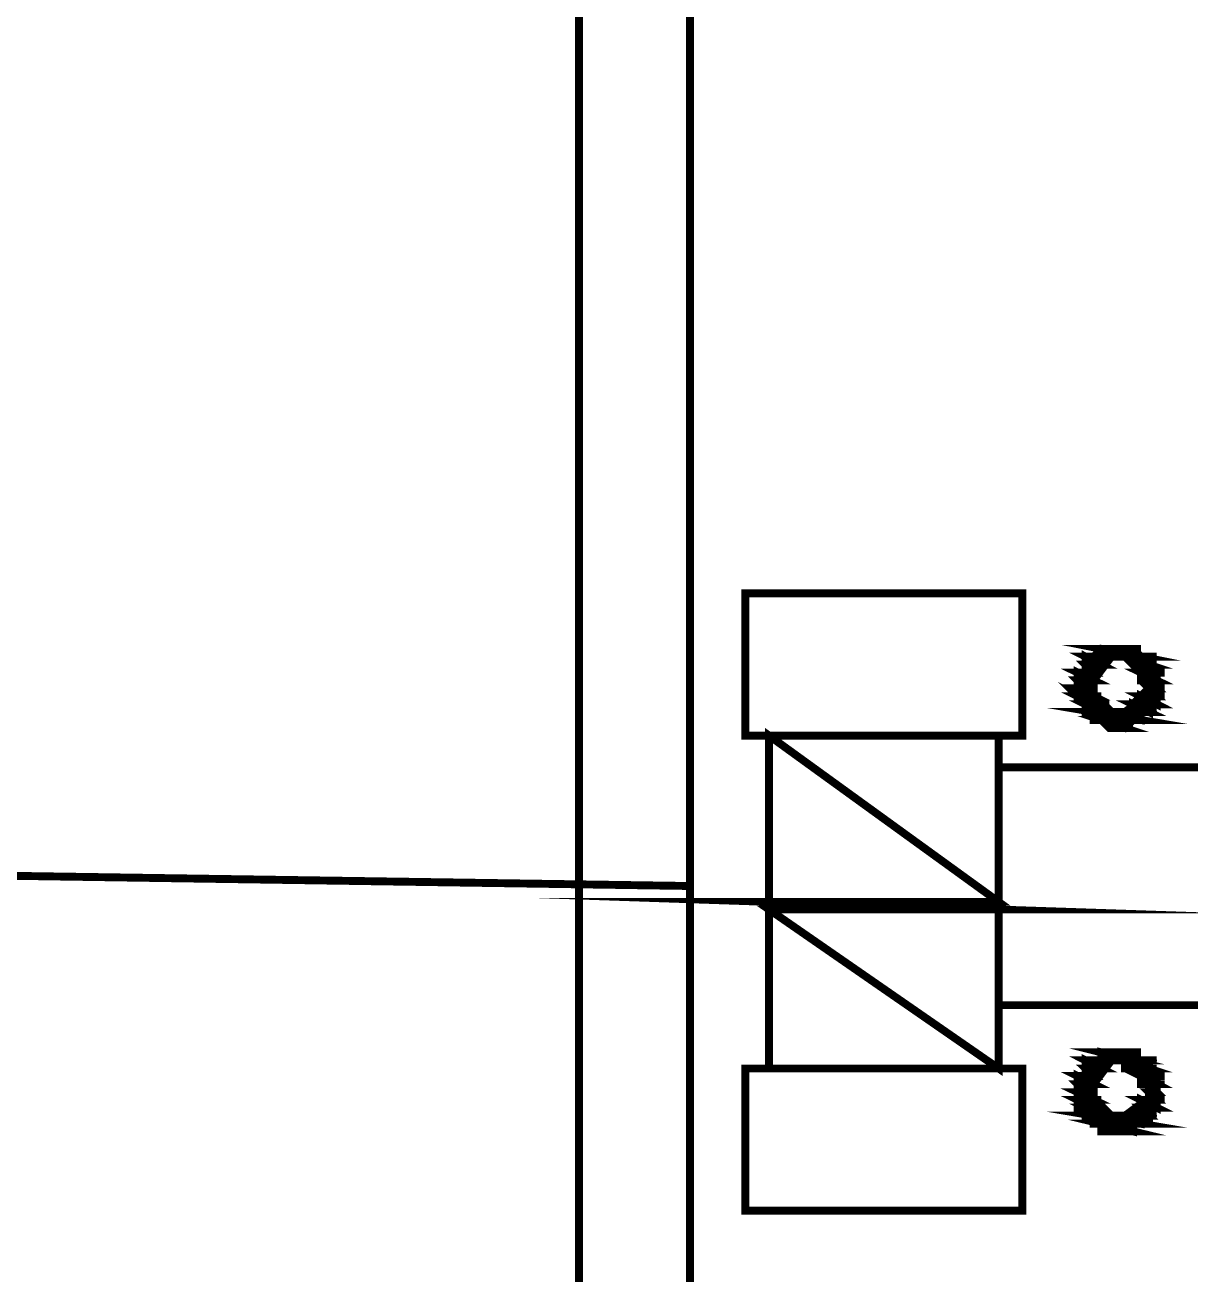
# Model space of a CAD drawing. Header units: metres. Extents: x -593 to 248, y 430 to 1024.
# Drawn here: x -453.6 to -447.36, y 810.69 to 817.38 of the extents above; entities that cross this region are included whole.
import ezdxf

# ---------------------------------------------------------------- set-up
doc = ezdxf.new("R2010")
doc.units = ezdxf.units.M
doc.header["$MEASUREMENT"] = 0
doc.layers.add('C00-00-00-BLACK', color=7, linetype='Continuous')
doc.layers.add('CFF-00-00', color=1, linetype='Continuous')

msp = doc.modelspace()

# ---------------------------------------------------------------- linework, layer by layer
at = {"layer": 'C00-00-00-BLACK', "const_width": 0.0423}
for points in [[(-450.6326, 822.2611), (-450.6326, 803.2291)], [(-450.0376, 822.2611), (-450.0376, 813.6561)], [(-450.0376, 813.7831), (-450.0376, 803.2291)], [(-449.6146, 813.5721), (-449.6146, 811.7901)], [(-448.3846, 813.5721), (-448.3846, 811.7901)], [(-447.1116, 813.4031), (-448.3846, 813.4031), (-448.3846, 812.1291), (-447.1116, 812.1291)]]:
    msp.add_lwpolyline(points, dxfattribs=at)
for points in [[(-449.7416, 813.5721), (-448.2576, 813.5721), (-448.2576, 814.3341), (-449.7416, 814.3341), (-449.7416, 813.5721)], [(-447.8346, 814.0371), (-447.6226, 813.9951), (-447.8756, 813.9951), (-447.8346, 814.0371)], [(-447.6646, 814.0371), (-447.8346, 814.0371), (-447.6226, 813.9951), (-447.6646, 814.0371)], [(-447.7916, 813.9951), (-447.9186, 813.9951), (-447.8346, 813.9521), (-447.7916, 813.9951)], [(-447.5376, 813.8261), (-447.5376, 813.8791), (-447.6966, 814.0371), (-447.7486, 814.0371), (-447.7916, 814.0371), (-447.9186, 813.8791), (-447.9186, 813.8261), (-447.9186, 813.7841), (-447.7916, 813.6561), (-447.7486, 813.6561), (-447.6966, 813.6561), (-447.5376, 813.7841), (-447.5376, 813.8261)], [(-447.9186, 813.9951), (-447.8346, 813.9521), (-447.9186, 813.9521), (-447.9186, 813.9951)], [(-447.8756, 813.9951), (-447.7916, 813.9951), (-447.9186, 813.9951), (-447.8756, 813.9951)], [(-447.9186, 813.9521), (-447.8756, 813.9101), (-447.9186, 813.9101), (-447.9186, 813.9521)], [(-447.8756, 813.9951), (-447.6226, 813.9951), (-447.5796, 813.9951), (-447.8756, 813.9951)], [(-447.6226, 813.9951), (-447.5796, 813.9951), (-447.8756, 813.9951), (-447.6226, 813.9951)], [(-447.8756, 813.9951), (-447.6226, 813.9951), (-447.5796, 813.9951), (-447.8756, 813.9951)], [(-447.6226, 813.9951), (-447.5796, 813.9951), (-447.8756, 813.9951), (-447.6226, 813.9951)], [(-447.7916, 813.9951), (-447.7486, 813.9951), (-447.8756, 813.9951), (-447.7916, 813.9951)], [(-447.7916, 813.9951), (-447.8756, 813.9951), (-447.7486, 813.9951), (-447.7916, 813.9951)], [(-447.7916, 813.9951), (-447.8756, 813.9951), (-447.7916, 813.9951)], [(-447.5796, 813.8261), (-447.5796, 813.8681), (-447.7076, 813.9951), (-447.7486, 813.9951), (-447.7806, 813.9951), (-447.8756, 813.8681), (-447.8756, 813.8261), (-447.8756, 813.7941), (-447.7806, 813.6991), (-447.7486, 813.6991), (-447.7076, 813.6991), (-447.5796, 813.7941), (-447.5796, 813.8261)], [(-447.7916, 814.0371), (-447.6646, 814.0371), (-447.8346, 814.0371), (-447.7916, 814.0371)], [(-447.8346, 814.0371), (-447.6646, 814.0371), (-447.6226, 814.0371), (-447.8346, 814.0371)], [(-447.6646, 814.0371), (-447.6226, 814.0371), (-447.8346, 814.0371), (-447.6646, 814.0371)], [(-447.8346, 814.0371), (-447.6646, 814.0371), (-447.6226, 814.0371), (-447.8346, 814.0371)], [(-447.6646, 814.0371), (-447.6226, 814.0371), (-447.8346, 814.0371), (-447.6646, 814.0371)], [(-447.5796, 813.9951), (-447.7076, 813.9951), (-447.5796, 813.9521), (-447.5796, 813.9951)], [(-447.7486, 814.0371), (-447.7076, 814.0371), (-447.7916, 814.0371), (-447.7486, 814.0371)], [(-447.7916, 814.0371), (-447.7076, 814.0371), (-447.6646, 814.0371), (-447.7916, 814.0371)], [(-447.7076, 814.0371), (-447.6646, 814.0371), (-447.7916, 814.0371), (-447.7076, 814.0371)], [(-447.7076, 814.0371), (-447.7916, 814.0371), (-447.6646, 814.0371), (-447.7076, 814.0371)], [(-447.7076, 813.9951), (-447.5796, 813.9521), (-447.6646, 813.9521), (-447.7076, 813.9951)], [(-447.6226, 813.9951), (-447.7486, 813.9951), (-447.6226, 813.9951)], [(-447.7486, 813.9951), (-447.6226, 813.9951), (-447.7076, 813.9951), (-447.7486, 813.9951)], [(-447.5796, 813.9951), (-447.5376, 813.9951), (-447.7076, 813.9951), (-447.5796, 813.9951)], [(-447.5796, 813.9951), (-447.7076, 813.9951), (-447.6226, 813.9951), (-447.5796, 813.9951)], [(-447.7076, 813.9951), (-447.5796, 813.9951), (-447.5376, 813.9951), (-447.7076, 813.9951)], [(-447.5796, 813.9951), (-447.5376, 813.9951), (-447.7076, 813.9951), (-447.5796, 813.9951)], [(-447.6226, 813.9521), (-447.5796, 813.9101), (-447.6226, 813.9101), (-447.6226, 813.9521)], [(-447.8756, 813.9101), (-447.9616, 813.9101), (-447.8756, 813.8681), (-447.8756, 813.9101)], [(-447.9616, 813.9101), (-447.8756, 813.8681), (-447.9616, 813.8681), (-447.9616, 813.9101)], [(-447.9186, 813.9101), (-447.8756, 813.9101), (-447.9616, 813.9101), (-447.9186, 813.9101)], [(-447.9616, 813.9101), (-447.8756, 813.9101), (-447.8346, 813.9101), (-447.9616, 813.9101)], [(-447.8756, 813.9101), (-447.8346, 813.9101), (-447.9616, 813.9101), (-447.8756, 813.9101)], [(-447.8756, 813.9521), (-447.9186, 813.9521), (-447.8756, 813.9101), (-447.8756, 813.9521)], [(-447.9186, 813.9521), (-447.8346, 813.9521), (-447.7916, 813.9521), (-447.9186, 813.9521)], [(-447.8346, 813.9521), (-447.7916, 813.9521), (-447.9186, 813.9521), (-447.8346, 813.9521)], [(-447.9186, 813.9521), (-447.8346, 813.9521), (-447.7916, 813.9521), (-447.9186, 813.9521)], [(-447.8346, 813.9521), (-447.7916, 813.9521), (-447.9186, 813.9521), (-447.8346, 813.9521)], [(-447.8756, 813.9521), (-447.8346, 813.9521), (-447.9186, 813.9521), (-447.8756, 813.9521)], [(-447.8756, 813.9521), (-447.9186, 813.9521), (-447.8346, 813.9521), (-447.8756, 813.9521)], [(-447.8756, 813.9101), (-447.9186, 813.9101), (-447.8756, 813.9101)], [(-447.5376, 813.9101), (-447.6226, 813.9101), (-447.5376, 813.8681), (-447.5376, 813.9101)], [(-447.6646, 813.9521), (-447.5796, 813.9521), (-447.5376, 813.9521), (-447.6646, 813.9521)], [(-447.5796, 813.9521), (-447.5376, 813.9521), (-447.6646, 813.9521), (-447.5796, 813.9521)], [(-447.5796, 813.9521), (-447.6646, 813.9521), (-447.5796, 813.9521)], [(-447.6646, 813.9521), (-447.5796, 813.9521), (-447.6226, 813.9521), (-447.6646, 813.9521)], [(-447.5796, 813.9521), (-447.6226, 813.9521), (-447.5796, 813.9101), (-447.5796, 813.9521)], [(-447.6226, 813.9101), (-447.5376, 813.8681), (-447.6226, 813.8681), (-447.6226, 813.9101)], [(-447.5376, 813.9101), (-447.4956, 813.9101), (-447.6226, 813.9101), (-447.5376, 813.9101)], [(-447.5376, 813.9101), (-447.6226, 813.9101), (-447.5796, 813.9101), (-447.5376, 813.9101)], [(-447.6226, 813.9101), (-447.5376, 813.9101), (-447.4956, 813.9101), (-447.6226, 813.9101)], [(-447.5376, 813.9101), (-447.4956, 813.9101), (-447.6226, 813.9101), (-447.5376, 813.9101)], [(-447.9616, 813.7831), (-447.8756, 813.7401), (-447.9186, 813.7401), (-447.9616, 813.7831)], [(-447.9186, 813.8261), (-447.9616, 813.8261), (-447.8756, 813.7831), (-447.9186, 813.8261)], [(-447.9186, 813.8681), (-447.9616, 813.8681), (-447.9186, 813.8261), (-447.9186, 813.8681)], [(-447.9616, 813.8681), (-447.9186, 813.8261), (-447.9616, 813.8261), (-447.9616, 813.8681)], [(-447.9186, 813.8681), (-447.8756, 813.8681), (-447.9616, 813.8681), (-447.9186, 813.8681)], [(-447.9186, 813.8681), (-447.9616, 813.8681), (-447.8756, 813.8681), (-447.9186, 813.8681)], [(-447.9616, 813.8681), (-447.9186, 813.8681), (-447.8756, 813.8681), (-447.9616, 813.8681)], [(-447.9186, 813.8681), (-447.8756, 813.8681), (-447.9616, 813.8681), (-447.9186, 813.8681)], [(-447.9616, 813.8261), (-447.8756, 813.7831), (-447.9616, 813.7831), (-447.9616, 813.8261)], [(-447.5376, 813.8681), (-447.6226, 813.8681), (-447.5376, 813.8681)], [(-447.6226, 813.8681), (-447.5376, 813.8681), (-447.5796, 813.8681), (-447.6226, 813.8681)], [(-447.5376, 813.8681), (-447.5796, 813.8681), (-447.5376, 813.8261), (-447.5376, 813.8681)], [(-447.5796, 813.8681), (-447.5376, 813.8261), (-447.5796, 813.8261), (-447.5796, 813.8681)], [(-447.8756, 813.7831), (-447.9616, 813.7831), (-447.8756, 813.7401), (-447.8756, 813.7831)], [(-447.9616, 813.8261), (-447.9186, 813.8261), (-447.8756, 813.8261), (-447.9616, 813.8261)], [(-447.9186, 813.8261), (-447.8756, 813.8261), (-447.9616, 813.8261), (-447.9186, 813.8261)], [(-447.9616, 813.7831), (-447.8756, 813.7831), (-447.8346, 813.7831), (-447.9616, 813.7831)], [(-447.8756, 813.7831), (-447.8346, 813.7831), (-447.9616, 813.7831), (-447.8756, 813.7831)], [(-447.9616, 813.7831), (-447.8756, 813.7831), (-447.8346, 813.7831), (-447.9616, 813.7831)], [(-447.8756, 813.7831), (-447.8346, 813.7831), (-447.9616, 813.7831), (-447.8756, 813.7831)], [(-447.5376, 813.7831), (-447.6226, 813.7831), (-447.5376, 813.7401), (-447.5376, 813.7831)], [(-447.5796, 813.8261), (-447.5376, 813.7831), (-447.6226, 813.7831), (-447.5796, 813.8261)], [(-447.6226, 813.7831), (-447.5376, 813.7401), (-447.6226, 813.7401), (-447.6226, 813.7831)], [(-447.6226, 813.7831), (-447.5376, 813.7831), (-447.4956, 813.7831), (-447.6226, 813.7831)], [(-447.5376, 813.7831), (-447.4956, 813.7831), (-447.6226, 813.7831), (-447.5376, 813.7831)], [(-447.5376, 813.8261), (-447.5796, 813.8261), (-447.5376, 813.7831), (-447.5376, 813.8261)], [(-447.5796, 813.8261), (-447.5376, 813.8261), (-447.4956, 813.8261), (-447.5796, 813.8261)], [(-447.5376, 813.8261), (-447.4956, 813.8261), (-447.5796, 813.8261), (-447.5376, 813.8261)], [(-447.8346, 813.7401), (-447.9186, 813.7401), (-447.8346, 813.6991), (-447.8346, 813.7401)], [(-447.9186, 813.7401), (-447.8346, 813.6991), (-447.9186, 813.6991), (-447.9186, 813.7401)], [(-447.9186, 813.7401), (-447.8756, 813.7401), (-447.8346, 813.7401), (-447.9186, 813.7401)], [(-447.8756, 813.7401), (-447.8346, 813.7401), (-447.9186, 813.7401), (-447.8756, 813.7401)], [(-447.8346, 813.7401), (-447.7916, 813.7401), (-447.9186, 813.7401), (-447.8346, 813.7401)], [(-447.8346, 813.7401), (-447.9186, 813.7401), (-447.8756, 813.7401), (-447.8346, 813.7401)], [(-447.5796, 813.7401), (-447.6646, 813.7401), (-447.5796, 813.6991), (-447.5796, 813.7401)], [(-447.6646, 813.7401), (-447.5796, 813.6991), (-447.6646, 813.6991), (-447.6646, 813.7401)], [(-447.6226, 813.7401), (-447.5796, 813.7401), (-447.6646, 813.7401), (-447.6226, 813.7401)], [(-447.5796, 813.7401), (-447.5376, 813.7401), (-447.6226, 813.7401), (-447.5796, 813.7401)], [(-447.5796, 813.7401), (-447.6226, 813.7401), (-447.5376, 813.7401), (-447.5796, 813.7401)], [(-447.6226, 813.7401), (-447.5796, 813.7401), (-447.5376, 813.7401), (-447.6226, 813.7401)], [(-447.5796, 813.7401), (-447.5376, 813.7401), (-447.6226, 813.7401), (-447.5796, 813.7401)], [(-447.5796, 813.7401), (-447.6226, 813.7401), (-447.5796, 813.7401)], [(-447.6226, 813.6991), (-447.8756, 813.6991), (-447.6226, 813.6561), (-447.6226, 813.6991)], [(-447.6646, 813.6561), (-447.8346, 813.6561), (-447.7076, 813.6131), (-447.6646, 813.6561)], [(-447.9186, 813.6991), (-447.8346, 813.6991), (-447.7916, 813.6991), (-447.9186, 813.6991)], [(-447.8346, 813.6991), (-447.7916, 813.6991), (-447.9186, 813.6991), (-447.8346, 813.6991)], [(-447.7916, 813.6991), (-447.7486, 813.6991), (-447.9186, 813.6991), (-447.7916, 813.6991)], [(-447.7916, 813.6991), (-447.9186, 813.6991), (-447.8346, 813.6991), (-447.7916, 813.6991)], [(-447.7916, 813.6991), (-447.9186, 813.6991), (-447.7916, 813.6991)], [(-447.9186, 813.6991), (-447.7916, 813.6991), (-447.8756, 813.6991), (-447.9186, 813.6991)], [(-447.8346, 813.6561), (-447.7076, 813.6131), (-447.7916, 813.6131), (-447.8346, 813.6561)], [(-447.8756, 813.6991), (-447.6226, 813.6561), (-447.8756, 813.6561), (-447.8756, 813.6991)], [(-447.7486, 813.6991), (-447.7076, 813.6991), (-447.8756, 813.6991), (-447.7486, 813.6991)], [(-447.7486, 813.6991), (-447.8756, 813.6991), (-447.7916, 813.6991), (-447.7486, 813.6991)], [(-447.8756, 813.6991), (-447.6226, 813.6991), (-447.5796, 813.6991), (-447.8756, 813.6991)], [(-447.6226, 813.6991), (-447.5796, 813.6991), (-447.8756, 813.6991), (-447.6226, 813.6991)], [(-447.6226, 813.6561), (-447.8756, 813.6561), (-447.6646, 813.6561), (-447.6226, 813.6561)], [(-447.8756, 813.6561), (-447.6646, 813.6561), (-447.8346, 813.6561), (-447.8756, 813.6561)], [(-447.8346, 813.6561), (-447.6646, 813.6561), (-447.6226, 813.6561), (-447.8346, 813.6561)], [(-447.6646, 813.6561), (-447.6226, 813.6561), (-447.8346, 813.6561), (-447.6646, 813.6561)], [(-447.8346, 813.6561), (-447.6646, 813.6561), (-447.6226, 813.6561), (-447.8346, 813.6561)], [(-447.6646, 813.6561), (-447.6226, 813.6561), (-447.8346, 813.6561), (-447.6646, 813.6561)], [(-447.7076, 813.6991), (-447.6226, 813.6991), (-447.7486, 813.6991), (-447.7076, 813.6991)], [(-447.7486, 813.6991), (-447.6226, 813.6991), (-447.5796, 813.6991), (-447.7486, 813.6991)], [(-447.6226, 813.6991), (-447.5796, 813.6991), (-447.7486, 813.6991), (-447.6226, 813.6991)], [(-447.6646, 813.6991), (-447.5796, 813.6991), (-447.7076, 813.6991), (-447.6646, 813.6991)], [(-447.7076, 813.6991), (-447.5796, 813.6991), (-447.5376, 813.6991), (-447.7076, 813.6991)], [(-447.5796, 813.6991), (-447.5376, 813.6991), (-447.7076, 813.6991), (-447.5796, 813.6991)], [(-447.6226, 813.6991), (-447.5796, 813.6991), (-447.7076, 813.6991), (-447.6226, 813.6991)], [(-447.6226, 813.6991), (-447.7076, 813.6991), (-447.5796, 813.6991), (-447.6226, 813.6991)], [(-447.6226, 813.6991), (-447.7076, 813.6991), (-447.6226, 813.6991)], [(-447.5796, 813.6991), (-447.6646, 813.6991), (-447.5796, 813.6991)], [(-448.3846, 813.5721), (-449.6146, 813.5721), (-448.3846, 812.6821), (-448.3846, 813.5721)], [(-449.6146, 813.5721), (-448.3846, 812.6821), (-449.6146, 812.6821), (-449.6146, 813.5721)], [(-447.7076, 813.6131), (-447.7916, 813.6131), (-447.7486, 813.6131), (-447.7076, 813.6131)], [(-447.7916, 813.6131), (-447.7076, 813.6131), (-447.6646, 813.6131), (-447.7916, 813.6131)], [(-447.7076, 813.6131), (-447.6646, 813.6131), (-447.7916, 813.6131), (-447.7076, 813.6131)], [(-448.3846, 812.6821), (-449.6146, 812.6821), (-448.3846, 812.6411), (-448.3846, 812.6821)], [(-448.3846, 812.6411), (-449.6146, 812.6411), (-448.3846, 811.7901), (-448.3846, 812.6411)], [(-449.6146, 812.6821), (-448.3846, 812.6411), (-449.6146, 812.6411), (-449.6146, 812.6821)], [(-449.6146, 812.6411), (-448.3846, 811.7901), (-449.6146, 811.7901), (-449.6146, 812.6411)], [(-447.7916, 811.8331), (-447.9186, 811.8331), (-447.8346, 811.7901), (-447.7916, 811.8331)], [(-447.6646, 811.8761), (-447.8346, 811.8761), (-447.6646, 811.8331), (-447.6646, 811.8761)], [(-447.5376, 811.6631), (-447.5376, 811.7171), (-447.6966, 811.8761), (-447.7486, 811.8761), (-447.7916, 811.8761), (-447.9186, 811.7171), (-447.9186, 811.6631), (-447.9186, 811.6221), (-447.7916, 811.4941), (-447.7486, 811.4941), (-447.6966, 811.4941), (-447.5376, 811.6221), (-447.5376, 811.6631)], [(-447.9186, 811.8331), (-447.8346, 811.7901), (-447.9186, 811.7901), (-447.9186, 811.8331)], [(-447.8756, 811.8331), (-447.7916, 811.8331), (-447.9186, 811.8331), (-447.8756, 811.8331)], [(-447.8346, 811.8331), (-447.6226, 811.8331), (-447.8756, 811.8331), (-447.8346, 811.8331)], [(-447.8756, 811.8331), (-447.6226, 811.8331), (-447.5796, 811.8331), (-447.8756, 811.8331)], [(-447.6226, 811.8331), (-447.5796, 811.8331), (-447.8756, 811.8331), (-447.6226, 811.8331)], [(-447.8756, 811.8331), (-447.6226, 811.8331), (-447.5796, 811.8331), (-447.8756, 811.8331)], [(-447.6226, 811.8331), (-447.5796, 811.8331), (-447.8756, 811.8331), (-447.6226, 811.8331)], [(-447.7916, 811.8331), (-447.7486, 811.8331), (-447.8756, 811.8331), (-447.7916, 811.8331)], [(-447.7916, 811.8331), (-447.8756, 811.8331), (-447.7486, 811.8331), (-447.7916, 811.8331)], [(-447.7916, 811.8331), (-447.8756, 811.8331), (-447.7916, 811.8331)], [(-447.5796, 811.6631), (-447.5796, 811.7061), (-447.7076, 811.8331), (-447.7486, 811.8331), (-447.7806, 811.8331), (-447.8756, 811.7061), (-447.8756, 811.6631), (-447.8756, 811.6321), (-447.7806, 811.5371), (-447.7486, 811.5371), (-447.7076, 811.5371), (-447.5796, 811.6321), (-447.5796, 811.6631)], [(-447.8346, 811.8761), (-447.6646, 811.8331), (-447.8346, 811.8331), (-447.8346, 811.8761)], [(-447.7916, 811.8761), (-447.6646, 811.8761), (-447.8346, 811.8761), (-447.7916, 811.8761)], [(-447.8346, 811.8761), (-447.6646, 811.8761), (-447.6226, 811.8761), (-447.8346, 811.8761)], [(-447.6646, 811.8761), (-447.6226, 811.8761), (-447.8346, 811.8761), (-447.6646, 811.8761)], [(-447.6646, 811.8331), (-447.8346, 811.8331), (-447.6226, 811.8331), (-447.6646, 811.8331)], [(-447.5796, 811.8331), (-447.7076, 811.8331), (-447.5796, 811.7901), (-447.5796, 811.8331)], [(-447.7486, 811.8761), (-447.7076, 811.8761), (-447.7916, 811.8761), (-447.7486, 811.8761)], [(-447.7916, 811.8761), (-447.7076, 811.8761), (-447.6646, 811.8761), (-447.7916, 811.8761)], [(-447.7076, 811.8761), (-447.6646, 811.8761), (-447.7916, 811.8761), (-447.7076, 811.8761)], [(-447.7076, 811.8761), (-447.7916, 811.8761), (-447.6646, 811.8761), (-447.7076, 811.8761)], [(-447.6226, 811.8331), (-447.7486, 811.8331), (-447.6226, 811.8331)], [(-447.7486, 811.8331), (-447.6226, 811.8331), (-447.7076, 811.8331), (-447.7486, 811.8331)], [(-447.7076, 811.8331), (-447.5796, 811.7901), (-447.7076, 811.7901), (-447.7076, 811.8331)], [(-447.5796, 811.8331), (-447.5376, 811.8331), (-447.7076, 811.8331), (-447.5796, 811.8331)], [(-447.5796, 811.8331), (-447.7076, 811.8331), (-447.6226, 811.8331), (-447.5796, 811.8331)], [(-449.7416, 811.0281), (-448.2576, 811.0281), (-448.2576, 811.7901), (-449.7416, 811.7901), (-449.7416, 811.0281)], [(-447.8346, 811.7901), (-447.9186, 811.7901), (-447.8756, 811.7491), (-447.8346, 811.7901)], [(-447.9186, 811.7901), (-447.8756, 811.7491), (-447.9186, 811.7491), (-447.9186, 811.7901)], [(-447.9186, 811.7901), (-447.8346, 811.7901), (-447.7916, 811.7901), (-447.9186, 811.7901)], [(-447.8346, 811.7901), (-447.7916, 811.7901), (-447.9186, 811.7901), (-447.8346, 811.7901)], [(-447.9186, 811.7901), (-447.8346, 811.7901), (-447.7916, 811.7901), (-447.9186, 811.7901)], [(-447.8346, 811.7901), (-447.7916, 811.7901), (-447.9186, 811.7901), (-447.8346, 811.7901)], [(-447.5796, 811.7901), (-447.7076, 811.7901), (-447.5796, 811.7901)], [(-447.7076, 811.7901), (-447.5796, 811.7901), (-447.6646, 811.7901), (-447.7076, 811.7901)], [(-447.6646, 811.7901), (-447.5796, 811.7901), (-447.5376, 811.7901), (-447.6646, 811.7901)], [(-447.5796, 811.7901), (-447.5376, 811.7901), (-447.6646, 811.7901), (-447.5796, 811.7901)], [(-447.5796, 811.7901), (-447.6646, 811.7901), (-447.5796, 811.7901)], [(-447.6646, 811.7901), (-447.5796, 811.7901), (-447.6226, 811.7901), (-447.6646, 811.7901)], [(-447.5796, 811.7901), (-447.6226, 811.7901), (-447.5796, 811.7491), (-447.5796, 811.7901)], [(-447.6226, 811.7901), (-447.5796, 811.7491), (-447.6226, 811.7491), (-447.6226, 811.7901)], [(-447.8756, 811.7491), (-447.9616, 811.7491), (-447.8756, 811.7061), (-447.8756, 811.7491)], [(-447.9186, 811.7061), (-447.9616, 811.7061), (-447.9186, 811.6631), (-447.9186, 811.7061)], [(-447.9616, 811.7491), (-447.8756, 811.7061), (-447.9616, 811.7061), (-447.9616, 811.7491)], [(-447.9186, 811.7491), (-447.8756, 811.7491), (-447.9616, 811.7491), (-447.9186, 811.7491)], [(-447.9616, 811.7491), (-447.8756, 811.7491), (-447.8346, 811.7491), (-447.9616, 811.7491)], [(-447.8756, 811.7491), (-447.8346, 811.7491), (-447.9616, 811.7491), (-447.8756, 811.7491)], [(-447.9616, 811.7061), (-447.9186, 811.6631), (-447.9616, 811.6631), (-447.9616, 811.7061)], [(-447.9186, 811.7061), (-447.8756, 811.7061), (-447.9616, 811.7061), (-447.9186, 811.7061)], [(-447.9186, 811.7061), (-447.9616, 811.7061), (-447.8756, 811.7061), (-447.9186, 811.7061)], [(-447.9186, 811.7491), (-447.8756, 811.7491), (-447.8346, 811.7491), (-447.9186, 811.7491)], [(-447.8756, 811.7491), (-447.8346, 811.7491), (-447.9186, 811.7491), (-447.8756, 811.7491)], [(-447.8756, 811.7491), (-447.9186, 811.7491), (-447.8756, 811.7491)], [(-447.5376, 811.7491), (-447.6226, 811.7491), (-447.5376, 811.7061), (-447.5376, 811.7491)], [(-447.6226, 811.7491), (-447.5376, 811.7061), (-447.6226, 811.7061), (-447.6226, 811.7491)], [(-447.5376, 811.7491), (-447.4956, 811.7491), (-447.6226, 811.7491), (-447.5376, 811.7491)], [(-447.5376, 811.7491), (-447.6226, 811.7491), (-447.5796, 811.7491), (-447.5376, 811.7491)], [(-447.6226, 811.7061), (-447.5376, 811.7061), (-447.4956, 811.7061), (-447.6226, 811.7061)], [(-447.5376, 811.7061), (-447.4956, 811.7061), (-447.6226, 811.7061), (-447.5376, 811.7061)], [(-447.5376, 811.7061), (-447.6226, 811.7061), (-447.5376, 811.7061)], [(-447.6226, 811.7061), (-447.5376, 811.7061), (-447.5796, 811.7061), (-447.6226, 811.7061)], [(-447.5376, 811.7061), (-447.5796, 811.7061), (-447.5376, 811.6631), (-447.5376, 811.7061)], [(-447.5796, 811.7061), (-447.5376, 811.6631), (-447.5796, 811.6631), (-447.5796, 811.7061)], [(-447.9186, 811.6631), (-447.9616, 811.6631), (-447.8756, 811.6221), (-447.9186, 811.6631)], [(-447.9616, 811.6631), (-447.8756, 811.6221), (-447.9616, 811.6221), (-447.9616, 811.6631)], [(-447.9616, 811.6631), (-447.9186, 811.6631), (-447.8756, 811.6631), (-447.9616, 811.6631)], [(-447.9186, 811.6631), (-447.8756, 811.6631), (-447.9616, 811.6631), (-447.9186, 811.6631)], [(-447.9616, 811.6631), (-447.9186, 811.6631), (-447.8756, 811.6631), (-447.9616, 811.6631)], [(-447.9186, 811.6631), (-447.8756, 811.6631), (-447.9616, 811.6631), (-447.9186, 811.6631)], [(-447.9616, 811.6221), (-447.8756, 811.5801), (-447.9616, 811.5801), (-447.9616, 811.6221)], [(-447.6226, 811.6221), (-447.5376, 811.5801), (-447.6226, 811.5801), (-447.6226, 811.6221)], [(-447.5376, 811.6631), (-447.5796, 811.6631), (-447.5376, 811.6221), (-447.5376, 811.6631)], [(-447.5796, 811.6631), (-447.5376, 811.6221), (-447.5796, 811.6221), (-447.5796, 811.6631)], [(-447.8756, 811.6221), (-447.9616, 811.6221), (-447.8756, 811.5801), (-447.8756, 811.6221)], [(-447.8756, 811.5801), (-447.9186, 811.5801), (-447.8346, 811.5371), (-447.8756, 811.5801)], [(-447.9616, 811.6221), (-447.8756, 811.6221), (-447.8346, 811.6221), (-447.9616, 811.6221)], [(-447.8756, 811.6221), (-447.8346, 811.6221), (-447.9616, 811.6221), (-447.8756, 811.6221)], [(-447.8756, 811.5801), (-447.9616, 811.5801), (-447.8756, 811.5801)], [(-447.9616, 811.5801), (-447.8756, 811.5801), (-447.9186, 811.5801), (-447.9616, 811.5801)], [(-447.9186, 811.5801), (-447.8346, 811.5371), (-447.9186, 811.5371), (-447.9186, 811.5801)], [(-447.9186, 811.5801), (-447.8756, 811.5801), (-447.8346, 811.5801), (-447.9186, 811.5801)], [(-447.8756, 811.5801), (-447.8346, 811.5801), (-447.9186, 811.5801), (-447.8756, 811.5801)], [(-447.6226, 811.5801), (-447.5796, 811.5371), (-447.6646, 811.5371), (-447.6226, 811.5801)], [(-447.5376, 811.6221), (-447.6226, 811.6221), (-447.5376, 811.5801), (-447.5376, 811.6221)], [(-447.5796, 811.5801), (-447.6226, 811.5801), (-447.5796, 811.5371), (-447.5796, 811.5801)], [(-447.5796, 811.6221), (-447.5376, 811.6221), (-447.6226, 811.6221), (-447.5796, 811.6221)], [(-447.6226, 811.6221), (-447.5376, 811.6221), (-447.4956, 811.6221), (-447.6226, 811.6221)], [(-447.5376, 811.6221), (-447.4956, 811.6221), (-447.6226, 811.6221), (-447.5376, 811.6221)], [(-447.5796, 811.5801), (-447.5376, 811.5801), (-447.6226, 811.5801), (-447.5796, 811.5801)], [(-447.5796, 811.5801), (-447.6226, 811.5801), (-447.5376, 811.5801), (-447.5796, 811.5801)], [(-447.6226, 811.5801), (-447.5796, 811.5801), (-447.5376, 811.5801), (-447.6226, 811.5801)], [(-447.5796, 811.5801), (-447.5376, 811.5801), (-447.6226, 811.5801), (-447.5796, 811.5801)], [(-447.5376, 811.6221), (-447.5796, 811.6221), (-447.5376, 811.6221)], [(-447.6226, 811.5371), (-447.8756, 811.5371), (-447.6226, 811.4941), (-447.6226, 811.5371)], [(-447.9186, 811.5371), (-447.8346, 811.5371), (-447.7916, 811.5371), (-447.9186, 811.5371)], [(-447.8346, 811.5371), (-447.7916, 811.5371), (-447.9186, 811.5371), (-447.8346, 811.5371)], [(-447.9186, 811.5371), (-447.8346, 811.5371), (-447.7916, 811.5371), (-447.9186, 811.5371)], [(-447.8346, 811.5371), (-447.7916, 811.5371), (-447.9186, 811.5371), (-447.8346, 811.5371)], [(-447.7916, 811.5371), (-447.7486, 811.5371), (-447.9186, 811.5371), (-447.7916, 811.5371)], [(-447.7916, 811.5371), (-447.9186, 811.5371), (-447.8346, 811.5371), (-447.7916, 811.5371)], [(-447.7916, 811.5371), (-447.9186, 811.5371), (-447.7916, 811.5371)], [(-447.9186, 811.5371), (-447.7916, 811.5371), (-447.8756, 811.5371), (-447.9186, 811.5371)], [(-447.8756, 811.5371), (-447.6226, 811.4941), (-447.8756, 811.4941), (-447.8756, 811.5371)], [(-447.7486, 811.5371), (-447.7076, 811.5371), (-447.8756, 811.5371), (-447.7486, 811.5371)], [(-447.7486, 811.5371), (-447.8756, 811.5371), (-447.7916, 811.5371), (-447.7486, 811.5371)], [(-447.8346, 811.4941), (-447.6646, 811.4531), (-447.8346, 811.4531), (-447.8346, 811.4941)], [(-447.7076, 811.5371), (-447.6226, 811.5371), (-447.7486, 811.5371), (-447.7076, 811.5371)], [(-447.7486, 811.5371), (-447.6226, 811.5371), (-447.5796, 811.5371), (-447.7486, 811.5371)], [(-447.6226, 811.5371), (-447.5796, 811.5371), (-447.7486, 811.5371), (-447.6226, 811.5371)], [(-447.6646, 811.5371), (-447.5796, 811.5371), (-447.7076, 811.5371), (-447.6646, 811.5371)], [(-447.7076, 811.5371), (-447.5796, 811.5371), (-447.5376, 811.5371), (-447.7076, 811.5371)], [(-447.5796, 811.5371), (-447.5376, 811.5371), (-447.7076, 811.5371), (-447.5796, 811.5371)], [(-447.6226, 811.5371), (-447.5796, 811.5371), (-447.7076, 811.5371), (-447.6226, 811.5371)], [(-447.6226, 811.5371), (-447.7076, 811.5371), (-447.5796, 811.5371), (-447.6226, 811.5371)], [(-447.6226, 811.5371), (-447.7076, 811.5371), (-447.6226, 811.5371)], [(-447.6646, 811.5371), (-447.5796, 811.5371), (-447.5376, 811.5371), (-447.6646, 811.5371)], [(-447.5796, 811.5371), (-447.5376, 811.5371), (-447.6646, 811.5371), (-447.5796, 811.5371)], [(-447.5796, 811.5371), (-447.6646, 811.5371), (-447.5796, 811.5371)], [(-447.6646, 811.4941), (-447.8346, 811.4941), (-447.6646, 811.4531), (-447.6646, 811.4941)], [(-447.8756, 811.4941), (-447.6226, 811.4941), (-447.5796, 811.4941), (-447.8756, 811.4941)], [(-447.6226, 811.4941), (-447.5796, 811.4941), (-447.8756, 811.4941), (-447.6226, 811.4941)], [(-447.6226, 811.4941), (-447.8756, 811.4941), (-447.6646, 811.4941), (-447.6226, 811.4941)], [(-447.8756, 811.4941), (-447.6646, 811.4941), (-447.8346, 811.4941), (-447.8756, 811.4941)], [(-447.8346, 811.4941), (-447.6646, 811.4941), (-447.6226, 811.4941), (-447.8346, 811.4941)], [(-447.6646, 811.4941), (-447.6226, 811.4941), (-447.8346, 811.4941), (-447.6646, 811.4941)], [(-447.6646, 811.4531), (-447.8346, 811.4531), (-447.7076, 811.4531), (-447.6646, 811.4531)], [(-447.8346, 811.4531), (-447.7076, 811.4531), (-447.7916, 811.4531), (-447.8346, 811.4531)], [(-447.7076, 811.4531), (-447.7916, 811.4531), (-447.7486, 811.4531), (-447.7076, 811.4531)], [(-447.7916, 811.4531), (-447.7076, 811.4531), (-447.6646, 811.4531), (-447.7916, 811.4531)], [(-447.7076, 811.4531), (-447.6646, 811.4531), (-447.7916, 811.4531), (-447.7076, 811.4531)]]:
    msp.add_lwpolyline(points, close=True, dxfattribs=at)
at = {"layer": 'C00-00-00-BLACK'}
for points in [[(-447.8756, 813.9951), (-447.7916, 813.9951), (-447.9186, 813.9951), (-447.8756, 813.9951)], [(-447.7916, 813.9951), (-447.9186, 813.9951), (-447.8346, 813.9521), (-447.7916, 813.9951)], [(-447.9186, 813.9951), (-447.8346, 813.9521), (-447.9186, 813.9521), (-447.9186, 813.9951)], [(-447.8346, 814.0371), (-447.6226, 813.9951), (-447.8756, 813.9951), (-447.8346, 814.0371)], [(-447.8756, 813.9951), (-447.6226, 813.9951), (-447.5796, 813.9951), (-447.8756, 813.9951)], [(-447.6226, 813.9951), (-447.5796, 813.9951), (-447.8756, 813.9951), (-447.6226, 813.9951)], [(-447.8756, 813.9951), (-447.6226, 813.9951), (-447.5796, 813.9951), (-447.8756, 813.9951)], [(-447.6226, 813.9951), (-447.5796, 813.9951), (-447.8756, 813.9951), (-447.6226, 813.9951)], [(-447.7916, 813.9951), (-447.7486, 813.9951), (-447.8756, 813.9951), (-447.7916, 813.9951)], [(-447.7916, 813.9951), (-447.8756, 813.9951), (-447.7486, 813.9951), (-447.7916, 813.9951)], [(-447.7916, 813.9951), (-447.8756, 813.9951), (-447.7916, 813.9951)], [(-447.7916, 814.0371), (-447.6646, 814.0371), (-447.8346, 814.0371), (-447.7916, 814.0371)], [(-447.8346, 814.0371), (-447.6646, 814.0371), (-447.6226, 814.0371), (-447.8346, 814.0371)], [(-447.6646, 814.0371), (-447.6226, 814.0371), (-447.8346, 814.0371), (-447.6646, 814.0371)], [(-447.8346, 814.0371), (-447.6646, 814.0371), (-447.6226, 814.0371), (-447.8346, 814.0371)], [(-447.6646, 814.0371), (-447.6226, 814.0371), (-447.8346, 814.0371), (-447.6646, 814.0371)], [(-447.6646, 814.0371), (-447.8346, 814.0371), (-447.6226, 813.9951), (-447.6646, 814.0371)], [(-447.7486, 814.0371), (-447.7076, 814.0371), (-447.7916, 814.0371), (-447.7486, 814.0371)], [(-447.7916, 814.0371), (-447.7076, 814.0371), (-447.6646, 814.0371), (-447.7916, 814.0371)], [(-447.7076, 814.0371), (-447.6646, 814.0371), (-447.7916, 814.0371), (-447.7076, 814.0371)], [(-447.7076, 814.0371), (-447.7916, 814.0371), (-447.6646, 814.0371), (-447.7076, 814.0371)], [(-447.6226, 813.9951), (-447.7486, 813.9951), (-447.6226, 813.9951)], [(-447.7486, 813.9951), (-447.6226, 813.9951), (-447.7076, 813.9951), (-447.7486, 813.9951)], [(-447.5796, 813.9951), (-447.5376, 813.9951), (-447.7076, 813.9951), (-447.5796, 813.9951)], [(-447.5796, 813.9951), (-447.7076, 813.9951), (-447.6226, 813.9951), (-447.5796, 813.9951)], [(-447.7076, 813.9951), (-447.5796, 813.9951), (-447.5376, 813.9951), (-447.7076, 813.9951)], [(-447.5796, 813.9951), (-447.5376, 813.9951), (-447.7076, 813.9951), (-447.5796, 813.9951)], [(-447.5796, 813.9951), (-447.7076, 813.9951), (-447.5796, 813.9521), (-447.5796, 813.9951)], [(-447.7076, 813.9951), (-447.5796, 813.9521), (-447.6646, 813.9521), (-447.7076, 813.9951)], [(-447.9186, 813.9521), (-447.8346, 813.9521), (-447.7916, 813.9521), (-447.9186, 813.9521)], [(-447.8346, 813.9521), (-447.7916, 813.9521), (-447.9186, 813.9521), (-447.8346, 813.9521)], [(-447.9186, 813.9521), (-447.8346, 813.9521), (-447.7916, 813.9521), (-447.9186, 813.9521)], [(-447.8346, 813.9521), (-447.7916, 813.9521), (-447.9186, 813.9521), (-447.8346, 813.9521)], [(-447.8756, 813.9521), (-447.8346, 813.9521), (-447.9186, 813.9521), (-447.8756, 813.9521)], [(-447.8756, 813.9521), (-447.9186, 813.9521), (-447.8346, 813.9521), (-447.8756, 813.9521)], [(-447.8756, 813.9521), (-447.9186, 813.9521), (-447.8756, 813.9101), (-447.8756, 813.9521)], [(-447.9186, 813.9521), (-447.8756, 813.9101), (-447.9186, 813.9101), (-447.9186, 813.9521)], [(-447.6646, 813.9521), (-447.5796, 813.9521), (-447.5376, 813.9521), (-447.6646, 813.9521)], [(-447.5796, 813.9521), (-447.5376, 813.9521), (-447.6646, 813.9521), (-447.5796, 813.9521)], [(-447.5796, 813.9521), (-447.6646, 813.9521), (-447.5796, 813.9521)], [(-447.6646, 813.9521), (-447.5796, 813.9521), (-447.6226, 813.9521), (-447.6646, 813.9521)], [(-447.5796, 813.9521), (-447.6226, 813.9521), (-447.5796, 813.9101), (-447.5796, 813.9521)], [(-447.6226, 813.9521), (-447.5796, 813.9101), (-447.6226, 813.9101), (-447.6226, 813.9521)], [(-447.9186, 813.9101), (-447.8756, 813.9101), (-447.9616, 813.9101), (-447.9186, 813.9101)], [(-447.9616, 813.9101), (-447.8756, 813.9101), (-447.8346, 813.9101), (-447.9616, 813.9101)], [(-447.8756, 813.9101), (-447.8346, 813.9101), (-447.9616, 813.9101), (-447.8756, 813.9101)], [(-447.8756, 813.9101), (-447.9616, 813.9101), (-447.8756, 813.8681), (-447.8756, 813.9101)], [(-447.9616, 813.9101), (-447.8756, 813.8681), (-447.9616, 813.8681), (-447.9616, 813.9101)], [(-447.9186, 813.8681), (-447.8756, 813.8681), (-447.9616, 813.8681), (-447.9186, 813.8681)], [(-447.9186, 813.8681), (-447.9616, 813.8681), (-447.8756, 813.8681), (-447.9186, 813.8681)], [(-447.9616, 813.8681), (-447.9186, 813.8681), (-447.8756, 813.8681), (-447.9616, 813.8681)], [(-447.9186, 813.8681), (-447.8756, 813.8681), (-447.9616, 813.8681), (-447.9186, 813.8681)], [(-447.9186, 813.8681), (-447.9616, 813.8681), (-447.9186, 813.8261), (-447.9186, 813.8681)], [(-447.9616, 813.8681), (-447.9186, 813.8261), (-447.9616, 813.8261), (-447.9616, 813.8681)], [(-447.8756, 813.9101), (-447.9186, 813.9101), (-447.8756, 813.9101)], [(-447.5376, 813.9101), (-447.4956, 813.9101), (-447.6226, 813.9101), (-447.5376, 813.9101)], [(-447.5376, 813.9101), (-447.6226, 813.9101), (-447.5796, 813.9101), (-447.5376, 813.9101)], [(-447.6226, 813.9101), (-447.5376, 813.9101), (-447.4956, 813.9101), (-447.6226, 813.9101)], [(-447.5376, 813.9101), (-447.4956, 813.9101), (-447.6226, 813.9101), (-447.5376, 813.9101)], [(-447.5376, 813.9101), (-447.6226, 813.9101), (-447.5376, 813.8681), (-447.5376, 813.9101)], [(-447.6226, 813.9101), (-447.5376, 813.8681), (-447.6226, 813.8681), (-447.6226, 813.9101)], [(-447.5376, 813.8681), (-447.6226, 813.8681), (-447.5376, 813.8681)], [(-447.6226, 813.8681), (-447.5376, 813.8681), (-447.5796, 813.8681), (-447.6226, 813.8681)], [(-447.5376, 813.8681), (-447.5796, 813.8681), (-447.5376, 813.8261), (-447.5376, 813.8681)], [(-447.5796, 813.8681), (-447.5376, 813.8261), (-447.5796, 813.8261), (-447.5796, 813.8681)], [(-447.9616, 813.8261), (-447.9186, 813.8261), (-447.8756, 813.8261), (-447.9616, 813.8261)], [(-447.9186, 813.8261), (-447.8756, 813.8261), (-447.9616, 813.8261), (-447.9186, 813.8261)], [(-447.9186, 813.8261), (-447.9616, 813.8261), (-447.8756, 813.7831), (-447.9186, 813.8261)], [(-447.9616, 813.8261), (-447.8756, 813.7831), (-447.9616, 813.7831), (-447.9616, 813.8261)], [(-447.5796, 813.8261), (-447.5376, 813.7831), (-447.6226, 813.7831), (-447.5796, 813.8261)], [(-447.5796, 813.8261), (-447.5376, 813.8261), (-447.4956, 813.8261), (-447.5796, 813.8261)], [(-447.5376, 813.8261), (-447.4956, 813.8261), (-447.5796, 813.8261), (-447.5376, 813.8261)], [(-447.5376, 813.8261), (-447.5796, 813.8261), (-447.5376, 813.7831), (-447.5376, 813.8261)], [(-447.9616, 813.7831), (-447.8756, 813.7831), (-447.8346, 813.7831), (-447.9616, 813.7831)], [(-447.8756, 813.7831), (-447.8346, 813.7831), (-447.9616, 813.7831), (-447.8756, 813.7831)], [(-447.9616, 813.7831), (-447.8756, 813.7831), (-447.8346, 813.7831), (-447.9616, 813.7831)], [(-447.8756, 813.7831), (-447.8346, 813.7831), (-447.9616, 813.7831), (-447.8756, 813.7831)], [(-447.8756, 813.7831), (-447.9616, 813.7831), (-447.8756, 813.7401), (-447.8756, 813.7831)], [(-447.9616, 813.7831), (-447.8756, 813.7401), (-447.9186, 813.7401), (-447.9616, 813.7831)], [(-447.9186, 813.7401), (-447.8756, 813.7401), (-447.8346, 813.7401), (-447.9186, 813.7401)], [(-447.8756, 813.7401), (-447.8346, 813.7401), (-447.9186, 813.7401), (-447.8756, 813.7401)], [(-447.8346, 813.7401), (-447.7916, 813.7401), (-447.9186, 813.7401), (-447.8346, 813.7401)], [(-447.8346, 813.7401), (-447.9186, 813.7401), (-447.8756, 813.7401), (-447.8346, 813.7401)], [(-447.8346, 813.7401), (-447.9186, 813.7401), (-447.8346, 813.6991), (-447.8346, 813.7401)], [(-447.9186, 813.7401), (-447.8346, 813.6991), (-447.9186, 813.6991), (-447.9186, 813.7401)], [(-447.6226, 813.7401), (-447.5796, 813.7401), (-447.6646, 813.7401), (-447.6226, 813.7401)], [(-447.5796, 813.7401), (-447.6646, 813.7401), (-447.5796, 813.6991), (-447.5796, 813.7401)], [(-447.6646, 813.7401), (-447.5796, 813.6991), (-447.6646, 813.6991), (-447.6646, 813.7401)], [(-447.6226, 813.7831), (-447.5376, 813.7831), (-447.4956, 813.7831), (-447.6226, 813.7831)], [(-447.5376, 813.7831), (-447.4956, 813.7831), (-447.6226, 813.7831), (-447.5376, 813.7831)], [(-447.5376, 813.7831), (-447.6226, 813.7831), (-447.5376, 813.7401), (-447.5376, 813.7831)], [(-447.6226, 813.7831), (-447.5376, 813.7401), (-447.6226, 813.7401), (-447.6226, 813.7831)], [(-447.5796, 813.7401), (-447.5376, 813.7401), (-447.6226, 813.7401), (-447.5796, 813.7401)], [(-447.5796, 813.7401), (-447.6226, 813.7401), (-447.5376, 813.7401), (-447.5796, 813.7401)], [(-447.6226, 813.7401), (-447.5796, 813.7401), (-447.5376, 813.7401), (-447.6226, 813.7401)], [(-447.5796, 813.7401), (-447.5376, 813.7401), (-447.6226, 813.7401), (-447.5796, 813.7401)], [(-447.5796, 813.7401), (-447.6226, 813.7401), (-447.5796, 813.7401)], [(-447.9186, 813.6991), (-447.8346, 813.6991), (-447.7916, 813.6991), (-447.9186, 813.6991)], [(-447.8346, 813.6991), (-447.7916, 813.6991), (-447.9186, 813.6991), (-447.8346, 813.6991)], [(-447.7916, 813.6991), (-447.7486, 813.6991), (-447.9186, 813.6991), (-447.7916, 813.6991)], [(-447.7916, 813.6991), (-447.9186, 813.6991), (-447.8346, 813.6991), (-447.7916, 813.6991)], [(-447.7916, 813.6991), (-447.9186, 813.6991), (-447.7916, 813.6991)], [(-447.9186, 813.6991), (-447.7916, 813.6991), (-447.8756, 813.6991), (-447.9186, 813.6991)], [(-447.7486, 813.6991), (-447.7076, 813.6991), (-447.8756, 813.6991), (-447.7486, 813.6991)], [(-447.7486, 813.6991), (-447.8756, 813.6991), (-447.7916, 813.6991), (-447.7486, 813.6991)], [(-447.8756, 813.6991), (-447.6226, 813.6991), (-447.5796, 813.6991), (-447.8756, 813.6991)], [(-447.6226, 813.6991), (-447.5796, 813.6991), (-447.8756, 813.6991), (-447.6226, 813.6991)], [(-447.6226, 813.6991), (-447.8756, 813.6991), (-447.6226, 813.6561), (-447.6226, 813.6991)], [(-447.8756, 813.6991), (-447.6226, 813.6561), (-447.8756, 813.6561), (-447.8756, 813.6991)], [(-447.7076, 813.6991), (-447.6226, 813.6991), (-447.7486, 813.6991), (-447.7076, 813.6991)], [(-447.7486, 813.6991), (-447.6226, 813.6991), (-447.5796, 813.6991), (-447.7486, 813.6991)], [(-447.6226, 813.6991), (-447.5796, 813.6991), (-447.7486, 813.6991), (-447.6226, 813.6991)], [(-447.6646, 813.6991), (-447.5796, 813.6991), (-447.7076, 813.6991), (-447.6646, 813.6991)], [(-447.7076, 813.6991), (-447.5796, 813.6991), (-447.5376, 813.6991), (-447.7076, 813.6991)], [(-447.5796, 813.6991), (-447.5376, 813.6991), (-447.7076, 813.6991), (-447.5796, 813.6991)], [(-447.6226, 813.6991), (-447.5796, 813.6991), (-447.7076, 813.6991), (-447.6226, 813.6991)], [(-447.6226, 813.6991), (-447.7076, 813.6991), (-447.5796, 813.6991), (-447.6226, 813.6991)], [(-447.6226, 813.6991), (-447.7076, 813.6991), (-447.6226, 813.6991)], [(-447.5796, 813.6991), (-447.6646, 813.6991), (-447.5796, 813.6991)], [(-447.6226, 813.6561), (-447.8756, 813.6561), (-447.6646, 813.6561), (-447.6226, 813.6561)], [(-447.8756, 813.6561), (-447.6646, 813.6561), (-447.8346, 813.6561), (-447.8756, 813.6561)], [(-447.8346, 813.6561), (-447.6646, 813.6561), (-447.6226, 813.6561), (-447.8346, 813.6561)], [(-447.6646, 813.6561), (-447.6226, 813.6561), (-447.8346, 813.6561), (-447.6646, 813.6561)], [(-447.8346, 813.6561), (-447.6646, 813.6561), (-447.6226, 813.6561), (-447.8346, 813.6561)], [(-447.6646, 813.6561), (-447.6226, 813.6561), (-447.8346, 813.6561), (-447.6646, 813.6561)], [(-447.6646, 813.6561), (-447.8346, 813.6561), (-447.7076, 813.6131), (-447.6646, 813.6561)], [(-447.8346, 813.6561), (-447.7076, 813.6131), (-447.7916, 813.6131), (-447.8346, 813.6561)], [(-447.7076, 813.6131), (-447.7916, 813.6131), (-447.7486, 813.6131), (-447.7076, 813.6131)], [(-447.7916, 813.6131), (-447.7076, 813.6131), (-447.6646, 813.6131), (-447.7916, 813.6131)], [(-447.7076, 813.6131), (-447.6646, 813.6131), (-447.7916, 813.6131), (-447.7076, 813.6131)], [(-448.3846, 813.5721), (-449.6146, 813.5721), (-448.3846, 812.6821), (-448.3846, 813.5721)], [(-449.6146, 813.5721), (-448.3846, 812.6821), (-449.6146, 812.6821), (-449.6146, 813.5721)], [(-448.3846, 812.6821), (-449.6146, 812.6821), (-448.3846, 812.6411), (-448.3846, 812.6821)], [(-449.6146, 812.6821), (-448.3846, 812.6411), (-449.6146, 812.6411), (-449.6146, 812.6821)], [(-448.3846, 812.6411), (-449.6146, 812.6411), (-448.3846, 811.7901), (-448.3846, 812.6411)], [(-449.6146, 812.6411), (-448.3846, 811.7901), (-449.6146, 811.7901), (-449.6146, 812.6411)], [(-447.7916, 811.8761), (-447.6646, 811.8761), (-447.8346, 811.8761), (-447.7916, 811.8761)], [(-447.8346, 811.8761), (-447.6646, 811.8761), (-447.6226, 811.8761), (-447.8346, 811.8761)], [(-447.6646, 811.8761), (-447.6226, 811.8761), (-447.8346, 811.8761), (-447.6646, 811.8761)], [(-447.6646, 811.8761), (-447.8346, 811.8761), (-447.6646, 811.8331), (-447.6646, 811.8761)], [(-447.8346, 811.8761), (-447.6646, 811.8331), (-447.8346, 811.8331), (-447.8346, 811.8761)], [(-447.7486, 811.8761), (-447.7076, 811.8761), (-447.7916, 811.8761), (-447.7486, 811.8761)], [(-447.7916, 811.8761), (-447.7076, 811.8761), (-447.6646, 811.8761), (-447.7916, 811.8761)], [(-447.7076, 811.8761), (-447.6646, 811.8761), (-447.7916, 811.8761), (-447.7076, 811.8761)], [(-447.7076, 811.8761), (-447.7916, 811.8761), (-447.6646, 811.8761), (-447.7076, 811.8761)], [(-447.8756, 811.8331), (-447.7916, 811.8331), (-447.9186, 811.8331), (-447.8756, 811.8331)], [(-447.7916, 811.8331), (-447.9186, 811.8331), (-447.8346, 811.7901), (-447.7916, 811.8331)], [(-447.9186, 811.8331), (-447.8346, 811.7901), (-447.9186, 811.7901), (-447.9186, 811.8331)], [(-447.9186, 811.7901), (-447.8346, 811.7901), (-447.7916, 811.7901), (-447.9186, 811.7901)], [(-447.8346, 811.7901), (-447.7916, 811.7901), (-447.9186, 811.7901), (-447.8346, 811.7901)], [(-447.9186, 811.7901), (-447.8346, 811.7901), (-447.7916, 811.7901), (-447.9186, 811.7901)], [(-447.8346, 811.7901), (-447.7916, 811.7901), (-447.9186, 811.7901), (-447.8346, 811.7901)], [(-447.8346, 811.7901), (-447.9186, 811.7901), (-447.8756, 811.7491), (-447.8346, 811.7901)], [(-447.9186, 811.7901), (-447.8756, 811.7491), (-447.9186, 811.7491), (-447.9186, 811.7901)], [(-447.8346, 811.8331), (-447.6226, 811.8331), (-447.8756, 811.8331), (-447.8346, 811.8331)], [(-447.8756, 811.8331), (-447.6226, 811.8331), (-447.5796, 811.8331), (-447.8756, 811.8331)], [(-447.6226, 811.8331), (-447.5796, 811.8331), (-447.8756, 811.8331), (-447.6226, 811.8331)], [(-447.8756, 811.8331), (-447.6226, 811.8331), (-447.5796, 811.8331), (-447.8756, 811.8331)], [(-447.6226, 811.8331), (-447.5796, 811.8331), (-447.8756, 811.8331), (-447.6226, 811.8331)], [(-447.7916, 811.8331), (-447.7486, 811.8331), (-447.8756, 811.8331), (-447.7916, 811.8331)], [(-447.7916, 811.8331), (-447.8756, 811.8331), (-447.7486, 811.8331), (-447.7916, 811.8331)], [(-447.7916, 811.8331), (-447.8756, 811.8331), (-447.7916, 811.8331)], [(-447.6646, 811.8331), (-447.8346, 811.8331), (-447.6226, 811.8331), (-447.6646, 811.8331)], [(-447.6226, 811.8331), (-447.7486, 811.8331), (-447.6226, 811.8331)], [(-447.7486, 811.8331), (-447.6226, 811.8331), (-447.7076, 811.8331), (-447.7486, 811.8331)], [(-447.5796, 811.8331), (-447.5376, 811.8331), (-447.7076, 811.8331), (-447.5796, 811.8331)], [(-447.5796, 811.8331), (-447.7076, 811.8331), (-447.6226, 811.8331), (-447.5796, 811.8331)], [(-447.5796, 811.8331), (-447.7076, 811.8331), (-447.5796, 811.7901), (-447.5796, 811.8331)], [(-447.7076, 811.8331), (-447.5796, 811.7901), (-447.7076, 811.7901), (-447.7076, 811.8331)], [(-447.5796, 811.7901), (-447.7076, 811.7901), (-447.5796, 811.7901)], [(-447.7076, 811.7901), (-447.5796, 811.7901), (-447.6646, 811.7901), (-447.7076, 811.7901)], [(-447.6646, 811.7901), (-447.5796, 811.7901), (-447.5376, 811.7901), (-447.6646, 811.7901)], [(-447.5796, 811.7901), (-447.5376, 811.7901), (-447.6646, 811.7901), (-447.5796, 811.7901)], [(-447.5796, 811.7901), (-447.6646, 811.7901), (-447.5796, 811.7901)], [(-447.6646, 811.7901), (-447.5796, 811.7901), (-447.6226, 811.7901), (-447.6646, 811.7901)], [(-447.5796, 811.7901), (-447.6226, 811.7901), (-447.5796, 811.7491), (-447.5796, 811.7901)], [(-447.6226, 811.7901), (-447.5796, 811.7491), (-447.6226, 811.7491), (-447.6226, 811.7901)], [(-447.9186, 811.7491), (-447.8756, 811.7491), (-447.9616, 811.7491), (-447.9186, 811.7491)], [(-447.9616, 811.7491), (-447.8756, 811.7491), (-447.8346, 811.7491), (-447.9616, 811.7491)], [(-447.8756, 811.7491), (-447.8346, 811.7491), (-447.9616, 811.7491), (-447.8756, 811.7491)], [(-447.8756, 811.7491), (-447.9616, 811.7491), (-447.8756, 811.7061), (-447.8756, 811.7491)], [(-447.9616, 811.7491), (-447.8756, 811.7061), (-447.9616, 811.7061), (-447.9616, 811.7491)], [(-447.9186, 811.7491), (-447.8756, 811.7491), (-447.8346, 811.7491), (-447.9186, 811.7491)], [(-447.8756, 811.7491), (-447.8346, 811.7491), (-447.9186, 811.7491), (-447.8756, 811.7491)], [(-447.8756, 811.7491), (-447.9186, 811.7491), (-447.8756, 811.7491)], [(-447.5376, 811.7491), (-447.4956, 811.7491), (-447.6226, 811.7491), (-447.5376, 811.7491)], [(-447.5376, 811.7491), (-447.6226, 811.7491), (-447.5796, 811.7491), (-447.5376, 811.7491)], [(-447.5376, 811.7491), (-447.6226, 811.7491), (-447.5376, 811.7061), (-447.5376, 811.7491)], [(-447.6226, 811.7491), (-447.5376, 811.7061), (-447.6226, 811.7061), (-447.6226, 811.7491)], [(-447.9186, 811.7061), (-447.8756, 811.7061), (-447.9616, 811.7061), (-447.9186, 811.7061)], [(-447.9186, 811.7061), (-447.9616, 811.7061), (-447.8756, 811.7061), (-447.9186, 811.7061)], [(-447.9186, 811.7061), (-447.9616, 811.7061), (-447.9186, 811.6631), (-447.9186, 811.7061)], [(-447.9616, 811.7061), (-447.9186, 811.6631), (-447.9616, 811.6631), (-447.9616, 811.7061)], [(-447.9616, 811.6631), (-447.9186, 811.6631), (-447.8756, 811.6631), (-447.9616, 811.6631)], [(-447.9186, 811.6631), (-447.8756, 811.6631), (-447.9616, 811.6631), (-447.9186, 811.6631)], [(-447.9616, 811.6631), (-447.9186, 811.6631), (-447.8756, 811.6631), (-447.9616, 811.6631)], [(-447.9186, 811.6631), (-447.8756, 811.6631), (-447.9616, 811.6631), (-447.9186, 811.6631)], [(-447.9186, 811.6631), (-447.9616, 811.6631), (-447.8756, 811.6221), (-447.9186, 811.6631)], [(-447.9616, 811.6631), (-447.8756, 811.6221), (-447.9616, 811.6221), (-447.9616, 811.6631)], [(-447.6226, 811.7061), (-447.5376, 811.7061), (-447.4956, 811.7061), (-447.6226, 811.7061)], [(-447.5376, 811.7061), (-447.4956, 811.7061), (-447.6226, 811.7061), (-447.5376, 811.7061)], [(-447.5376, 811.7061), (-447.6226, 811.7061), (-447.5376, 811.7061)], [(-447.6226, 811.7061), (-447.5376, 811.7061), (-447.5796, 811.7061), (-447.6226, 811.7061)], [(-447.5376, 811.7061), (-447.5796, 811.7061), (-447.5376, 811.6631), (-447.5376, 811.7061)], [(-447.5796, 811.7061), (-447.5376, 811.6631), (-447.5796, 811.6631), (-447.5796, 811.7061)], [(-447.5376, 811.6631), (-447.5796, 811.6631), (-447.5376, 811.6221), (-447.5376, 811.6631)], [(-447.5796, 811.6631), (-447.5376, 811.6221), (-447.5796, 811.6221), (-447.5796, 811.6631)], [(-447.9616, 811.6221), (-447.8756, 811.6221), (-447.8346, 811.6221), (-447.9616, 811.6221)], [(-447.8756, 811.6221), (-447.8346, 811.6221), (-447.9616, 811.6221), (-447.8756, 811.6221)], [(-447.8756, 811.6221), (-447.9616, 811.6221), (-447.8756, 811.5801), (-447.8756, 811.6221)], [(-447.9616, 811.6221), (-447.8756, 811.5801), (-447.9616, 811.5801), (-447.9616, 811.6221)], [(-447.5796, 811.6221), (-447.5376, 811.6221), (-447.6226, 811.6221), (-447.5796, 811.6221)], [(-447.6226, 811.6221), (-447.5376, 811.6221), (-447.4956, 811.6221), (-447.6226, 811.6221)], [(-447.5376, 811.6221), (-447.4956, 811.6221), (-447.6226, 811.6221), (-447.5376, 811.6221)], [(-447.5376, 811.6221), (-447.6226, 811.6221), (-447.5376, 811.5801), (-447.5376, 811.6221)], [(-447.6226, 811.6221), (-447.5376, 811.5801), (-447.6226, 811.5801), (-447.6226, 811.6221)], [(-447.5376, 811.6221), (-447.5796, 811.6221), (-447.5376, 811.6221)], [(-447.8756, 811.5801), (-447.9616, 811.5801), (-447.8756, 811.5801)], [(-447.9616, 811.5801), (-447.8756, 811.5801), (-447.9186, 811.5801), (-447.9616, 811.5801)], [(-447.9186, 811.5801), (-447.8756, 811.5801), (-447.8346, 811.5801), (-447.9186, 811.5801)], [(-447.8756, 811.5801), (-447.8346, 811.5801), (-447.9186, 811.5801), (-447.8756, 811.5801)], [(-447.8756, 811.5801), (-447.9186, 811.5801), (-447.8346, 811.5371), (-447.8756, 811.5801)], [(-447.9186, 811.5801), (-447.8346, 811.5371), (-447.9186, 811.5371), (-447.9186, 811.5801)], [(-447.9186, 811.5371), (-447.8346, 811.5371), (-447.7916, 811.5371), (-447.9186, 811.5371)], [(-447.8346, 811.5371), (-447.7916, 811.5371), (-447.9186, 811.5371), (-447.8346, 811.5371)], [(-447.9186, 811.5371), (-447.8346, 811.5371), (-447.7916, 811.5371), (-447.9186, 811.5371)], [(-447.8346, 811.5371), (-447.7916, 811.5371), (-447.9186, 811.5371), (-447.8346, 811.5371)], [(-447.7916, 811.5371), (-447.7486, 811.5371), (-447.9186, 811.5371), (-447.7916, 811.5371)], [(-447.7916, 811.5371), (-447.9186, 811.5371), (-447.8346, 811.5371), (-447.7916, 811.5371)], [(-447.7916, 811.5371), (-447.9186, 811.5371), (-447.7916, 811.5371)], [(-447.9186, 811.5371), (-447.7916, 811.5371), (-447.8756, 811.5371), (-447.9186, 811.5371)], [(-447.7486, 811.5371), (-447.7076, 811.5371), (-447.8756, 811.5371), (-447.7486, 811.5371)], [(-447.7486, 811.5371), (-447.8756, 811.5371), (-447.7916, 811.5371), (-447.7486, 811.5371)], [(-447.6226, 811.5371), (-447.8756, 811.5371), (-447.6226, 811.4941), (-447.6226, 811.5371)], [(-447.8756, 811.5371), (-447.6226, 811.4941), (-447.8756, 811.4941), (-447.8756, 811.5371)], [(-447.7076, 811.5371), (-447.6226, 811.5371), (-447.7486, 811.5371), (-447.7076, 811.5371)], [(-447.7486, 811.5371), (-447.6226, 811.5371), (-447.5796, 811.5371), (-447.7486, 811.5371)], [(-447.6226, 811.5371), (-447.5796, 811.5371), (-447.7486, 811.5371), (-447.6226, 811.5371)], [(-447.6646, 811.5371), (-447.5796, 811.5371), (-447.7076, 811.5371), (-447.6646, 811.5371)], [(-447.7076, 811.5371), (-447.5796, 811.5371), (-447.5376, 811.5371), (-447.7076, 811.5371)], [(-447.5796, 811.5371), (-447.5376, 811.5371), (-447.7076, 811.5371), (-447.5796, 811.5371)], [(-447.6226, 811.5371), (-447.5796, 811.5371), (-447.7076, 811.5371), (-447.6226, 811.5371)], [(-447.6226, 811.5371), (-447.7076, 811.5371), (-447.5796, 811.5371), (-447.6226, 811.5371)], [(-447.6226, 811.5371), (-447.7076, 811.5371), (-447.6226, 811.5371)], [(-447.6226, 811.5801), (-447.5796, 811.5371), (-447.6646, 811.5371), (-447.6226, 811.5801)], [(-447.6646, 811.5371), (-447.5796, 811.5371), (-447.5376, 811.5371), (-447.6646, 811.5371)], [(-447.5796, 811.5371), (-447.5376, 811.5371), (-447.6646, 811.5371), (-447.5796, 811.5371)], [(-447.5796, 811.5371), (-447.6646, 811.5371), (-447.5796, 811.5371)], [(-447.5796, 811.5801), (-447.5376, 811.5801), (-447.6226, 811.5801), (-447.5796, 811.5801)], [(-447.5796, 811.5801), (-447.6226, 811.5801), (-447.5376, 811.5801), (-447.5796, 811.5801)], [(-447.6226, 811.5801), (-447.5796, 811.5801), (-447.5376, 811.5801), (-447.6226, 811.5801)], [(-447.5796, 811.5801), (-447.5376, 811.5801), (-447.6226, 811.5801), (-447.5796, 811.5801)], [(-447.5796, 811.5801), (-447.6226, 811.5801), (-447.5796, 811.5371), (-447.5796, 811.5801)], [(-447.8756, 811.4941), (-447.6226, 811.4941), (-447.5796, 811.4941), (-447.8756, 811.4941)], [(-447.6226, 811.4941), (-447.5796, 811.4941), (-447.8756, 811.4941), (-447.6226, 811.4941)], [(-447.6226, 811.4941), (-447.8756, 811.4941), (-447.6646, 811.4941), (-447.6226, 811.4941)], [(-447.8756, 811.4941), (-447.6646, 811.4941), (-447.8346, 811.4941), (-447.8756, 811.4941)], [(-447.8346, 811.4941), (-447.6646, 811.4941), (-447.6226, 811.4941), (-447.8346, 811.4941)], [(-447.6646, 811.4941), (-447.6226, 811.4941), (-447.8346, 811.4941), (-447.6646, 811.4941)], [(-447.6646, 811.4941), (-447.8346, 811.4941), (-447.6646, 811.4531), (-447.6646, 811.4941)], [(-447.8346, 811.4941), (-447.6646, 811.4531), (-447.8346, 811.4531), (-447.8346, 811.4941)], [(-447.6646, 811.4531), (-447.8346, 811.4531), (-447.7076, 811.4531), (-447.6646, 811.4531)], [(-447.8346, 811.4531), (-447.7076, 811.4531), (-447.7916, 811.4531), (-447.8346, 811.4531)], [(-447.7076, 811.4531), (-447.7916, 811.4531), (-447.7486, 811.4531), (-447.7076, 811.4531)], [(-447.7916, 811.4531), (-447.7076, 811.4531), (-447.6646, 811.4531), (-447.7916, 811.4531)], [(-447.7076, 811.4531), (-447.6646, 811.4531), (-447.7916, 811.4531), (-447.7076, 811.4531)]]:
    msp.add_lwpolyline(points, close=True, dxfattribs=at)
at = {"layer": 'CFF-00-00', "const_width": 0.0423}
msp.add_lwpolyline([(-461.3625, 812.9371), (-450.0376, 812.7671)], dxfattribs=at)

doc.saveas('drawing.dxf')
